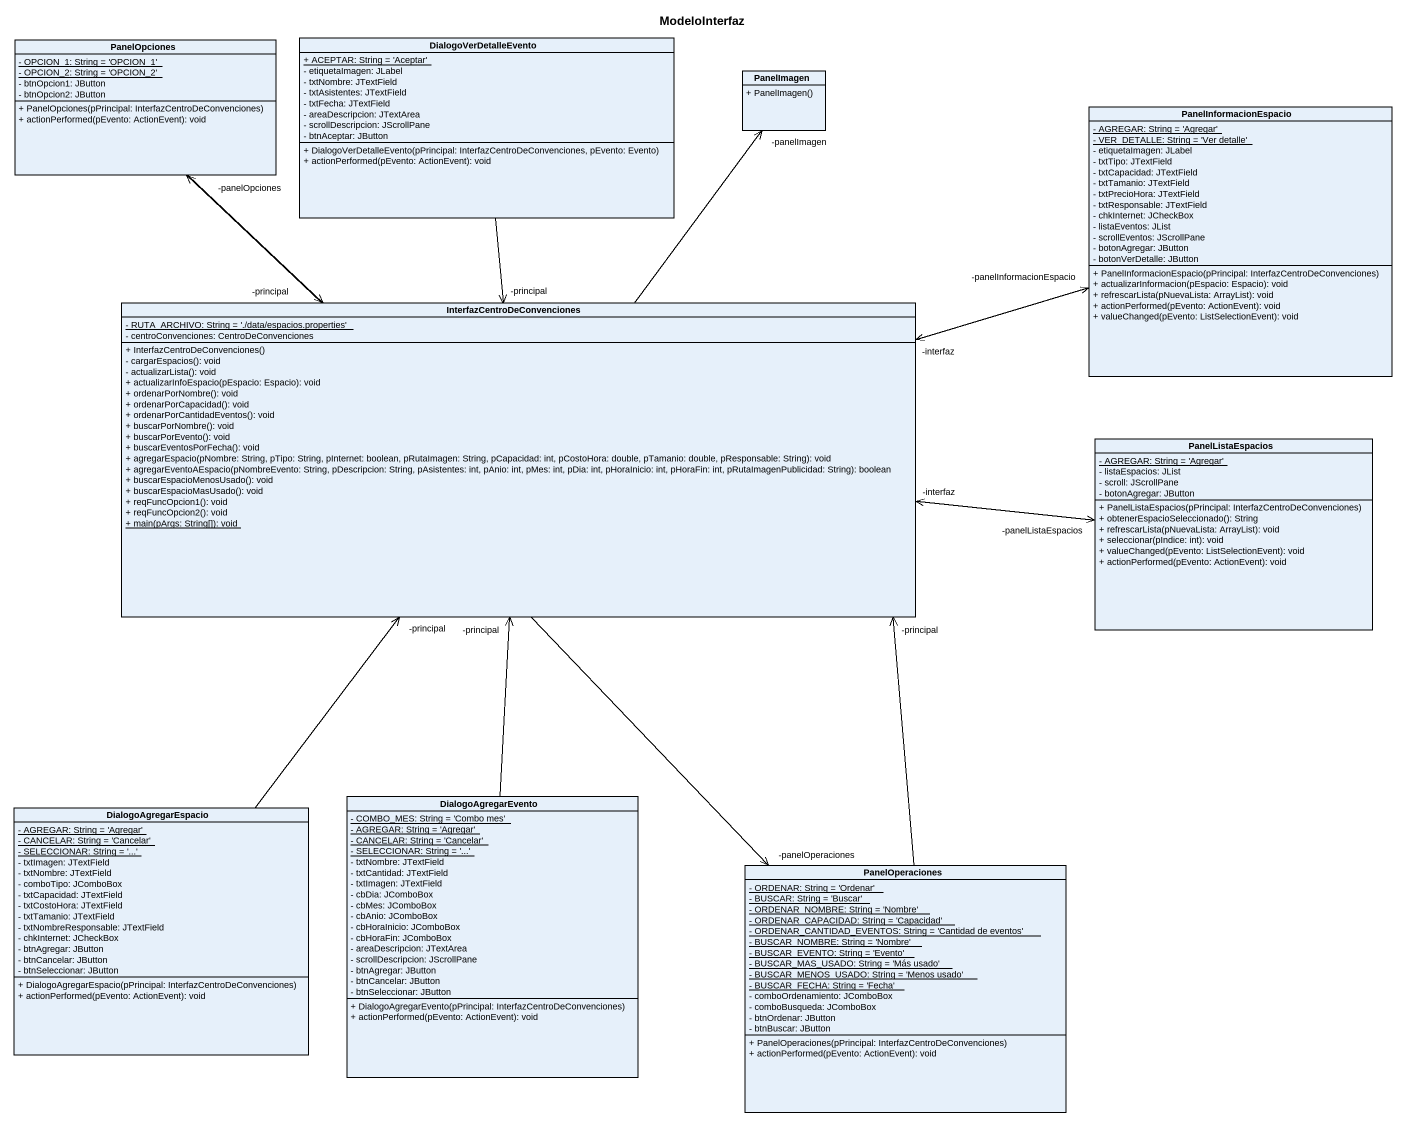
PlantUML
@startuml
title ModeloInterfaz
hide circle
hide empty members
skinparam classAttributeIconSize 0
class PanelOpciones {
  {static} - OPCION_1: String = 'OPCION_1'
  {static} - OPCION_2: String = 'OPCION_2'
  - btnOpcion1: JButton
  - btnOpcion2: JButton
  + PanelOpciones(pPrincipal: InterfazCentroDeConvenciones)
  + actionPerformed(pEvento: ActionEvent): void
}
class DialogoVerDetalleEvento {
  {static} + ACEPTAR: String = 'Aceptar'
  - etiquetaImagen: JLabel
  - txtNombre: JTextField
  - txtAsistentes: JTextField
  - txtFecha: JTextField
  - areaDescripcion: JTextArea
  - scrollDescripcion: JScrollPane
  - btnAceptar: JButton
  + DialogoVerDetalleEvento(pPrincipal: InterfazCentroDeConvenciones, pEvento: Evento)
  + actionPerformed(pEvento: ActionEvent): void
}
class PanelImagen {
  + PanelImagen()
}
class PanelInformacionEspacio {
  {static} - AGREGAR: String = 'Agregar'
  {static} - VER_DETALLE: String = 'Ver detalle'
  - etiquetaImagen: JLabel
  - txtTipo: JTextField
  - txtCapacidad: JTextField
  - txtTamanio: JTextField
  - txtPrecioHora: JTextField
  - txtResponsable: JTextField
  - chkInternet: JCheckBox
  - listaEventos: JList
  - scrollEventos: JScrollPane
  - botonAgregar: JButton
  - botonVerDetalle: JButton
  + PanelInformacionEspacio(pPrincipal: InterfazCentroDeConvenciones)
  + actualizarInformacion(pEspacio: Espacio): void
  + refrescarLista(pNuevaLista: ArrayList): void
  + actionPerformed(pEvento: ActionEvent): void
  + valueChanged(pEvento: ListSelectionEvent): void
}
class InterfazCentroDeConvenciones {
  {static} - RUTA_ARCHIVO: String = './data/espacios.properties'
  - centroConvenciones: CentroDeConvenciones
  + InterfazCentroDeConvenciones()
  - cargarEspacios(): void
  - actualizarLista(): void
  + actualizarInfoEspacio(pEspacio: Espacio): void
  + ordenarPorNombre(): void
  + ordenarPorCapacidad(): void
  + ordenarPorCantidadEventos(): void
  + buscarPorNombre(): void
  + buscarPorEvento(): void
  + buscarEventosPorFecha(): void
  + agregarEspacio(pNombre: String, pTipo: String, pInternet: boolean, pRutaImagen: String, pCapacidad: int, pCostoHora: double, pTamanio: double, pResponsable: String): void
  + agregarEventoAEspacio(pNombreEvento: String, pDescripcion: String, pAsistentes: int, pAnio: int, pMes: int, pDia: int, pHoraInicio: int, pHoraFin: int, pRutaImagenPublicidad: String): boolean
  + buscarEspacioMenosUsado(): void
  + buscarEspacioMasUsado(): void
  + reqFuncOpcion1(): void
  + reqFuncOpcion2(): void
  {static} + main(pArgs: String[]): void
}
class PanelListaEspacios {
  {static} - AGREGAR: String = 'Agregar'
  - listaEspacios: JList
  - scroll: JScrollPane
  - botonAgregar: JButton
  + PanelListaEspacios(pPrincipal: InterfazCentroDeConvenciones)
  + obtenerEspacioSeleccionado(): String
  + refrescarLista(pNuevaLista: ArrayList): void
  + seleccionar(pIndice: int): void
  + valueChanged(pEvento: ListSelectionEvent): void
  + actionPerformed(pEvento: ActionEvent): void
}
class DialogoAgregarEspacio {
  {static} - AGREGAR: String = 'Agregar'
  {static} - CANCELAR: String = 'Cancelar'
  {static} - SELECCIONAR: String = '...'
  - txtImagen: JTextField
  - txtNombre: JTextField
  - comboTipo: JComboBox
  - txtCapacidad: JTextField
  - txtCostoHora: JTextField
  - txtTamanio: JTextField
  - txtNombreResponsable: JTextField
  - chkInternet: JCheckBox
  - btnAgregar: JButton
  - btnCancelar: JButton
  - btnSeleccionar: JButton
  + DialogoAgregarEspacio(pPrincipal: InterfazCentroDeConvenciones)
  + actionPerformed(pEvento: ActionEvent): void
}
class DialogoAgregarEvento {
  {static} - COMBO_MES: String = 'Combo mes'
  {static} - AGREGAR: String = 'Agregar'
  {static} - CANCELAR: String = 'Cancelar'
  {static} - SELECCIONAR: String = '...'
  - txtNombre: JTextField
  - txtCantidad: JTextField
  - txtImagen: JTextField
  - cbDia: JComboBox
  - cbMes: JComboBox
  - cbAnio: JComboBox
  - cbHoraInicio: JComboBox
  - cbHoraFin: JComboBox
  - areaDescripcion: JTextArea
  - scrollDescripcion: JScrollPane
  - btnAgregar: JButton
  - btnCancelar: JButton
  - btnSeleccionar: JButton
  + DialogoAgregarEvento(pPrincipal: InterfazCentroDeConvenciones)
  + actionPerformed(pEvento: ActionEvent): void
}
class PanelOperaciones {
  {static} - ORDENAR: String = 'Ordenar'
  {static} - BUSCAR: String = 'Buscar'
  {static} - ORDENAR_NOMBRE: String = 'Nombre'
  {static} - ORDENAR_CAPACIDAD: String = 'Capacidad'
  {static} - ORDENAR_CANTIDAD_EVENTOS: String = 'Cantidad de eventos'
  {static} - BUSCAR_NOMBRE: String = 'Nombre'
  {static} - BUSCAR_EVENTO: String = 'Evento'
  {static} - BUSCAR_MAS_USADO: String = 'Más usado'
  {static} - BUSCAR_MENOS_USADO: String = 'Menos usado'
  {static} - BUSCAR_FECHA: String = 'Fecha'
  - comboOrdenamiento: JComboBox
  - comboBusqueda: JComboBox
  - btnOrdenar: JButton
  - btnBuscar: JButton
  + PanelOperaciones(pPrincipal: InterfazCentroDeConvenciones)
  + actionPerformed(pEvento: ActionEvent): void
}
PanelOpciones --> "-principal" InterfazCentroDeConvenciones
DialogoVerDetalleEvento --> "-principal" InterfazCentroDeConvenciones
PanelInformacionEspacio -left-> "-interfaz" InterfazCentroDeConvenciones
InterfazCentroDeConvenciones -up-> "-panelOpciones" PanelOpciones
InterfazCentroDeConvenciones -up-> "-panelImagen" PanelImagen
InterfazCentroDeConvenciones -right-> "-panelInformacionEspacio" PanelInformacionEspacio
InterfazCentroDeConvenciones -right-> "-panelListaEspacios" PanelListaEspacios
InterfazCentroDeConvenciones --> "-panelOperaciones" PanelOperaciones
PanelListaEspacios -left-> "-interfaz" InterfazCentroDeConvenciones
DialogoAgregarEspacio -up-> "-principal" InterfazCentroDeConvenciones
DialogoAgregarEvento -up-> "-principal" InterfazCentroDeConvenciones
PanelOperaciones -up-> "-principal" InterfazCentroDeConvenciones
@enduml
